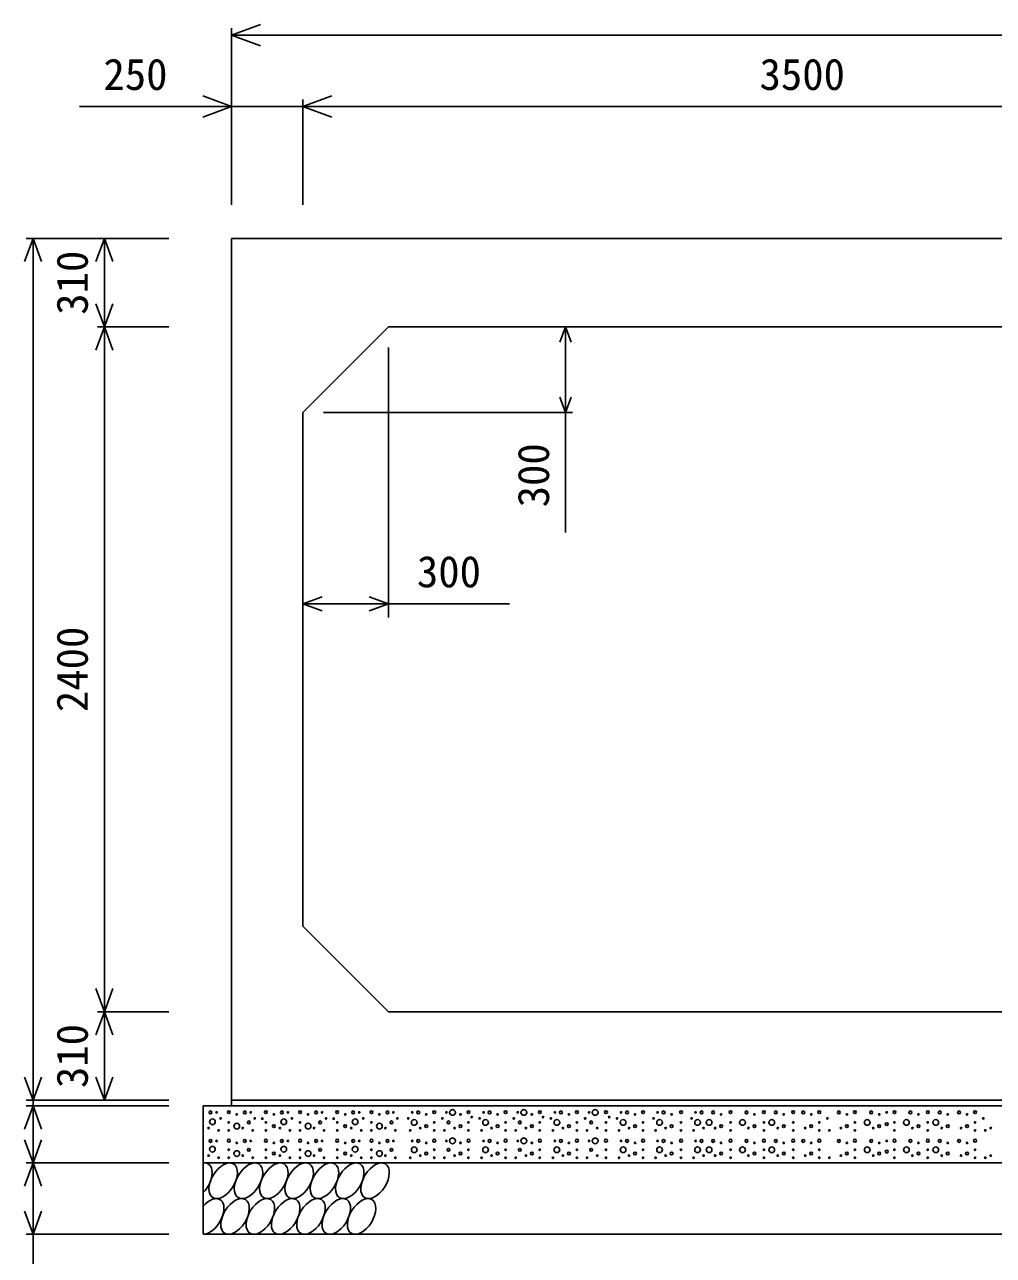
# Model space of a CAD drawing. Units: millimetres, scale not verified. Extents: x -100800 to 100800, y -35640 to 35640.
# Drawn here: x 82434 to 85829, y -21774 to -17460 of the extents above; entities that cross this region are included whole.
import ezdxf
from ezdxf.enums import TextEntityAlignment as Align

# ---------------------------------------------------------------- set-up
doc = ezdxf.new("R2010")
doc.units = ezdxf.units.MM
doc.header["$LTSCALE"] = 120
for name, color, linetype, lineweight in [('0-0_DIM', 7, 'Continuous', 25), ('0-2_HATCH', 6, 'Continuous', 25), ('0-5_OUTLINE', 3, 'Continuous', 25)]:
    doc.layers.add(name, color=color, linetype=linetype, lineweight=lineweight)
doc.styles.add('ＭＳ ゴシック', font='')
doc.styles.get('ＭＳ ゴシック').set_extended_font_data('MS Gothic')

msp = doc.modelspace()

# ---------------------------------------------------------------- linework, layer by layer
at = {"layer": '0-0_DIM'}
for p, q in [((83159.1, -17473.4), (83159.1, -18092)), ((83159.1, -17497.4), (87159.1, -17497.4)), ((83409.1, -17723.4), (83409.1, -18092)), ((82626.4, -17747.4), (83159.1, -17747.4)), ((82439, -18209.7), (82939.1, -18209.7)), ((82463, -18209.7), (82463, -21229.7)), ((82713, -18209.7), (82713, -18519.7)), ((82689, -18519.7), (82939.1, -18519.7)), ((82713, -20919.7), (82713, -18519.7)), ((84329.5, -18519.7), (84329.5, -18819.7)), ((83709.1, -18591.7), (83709.1, -19538.3)), ((83481.1, -18819.7), (84353.5, -18819.7)), ((84329.5, -19240.5), (84329.5, -18819.7)), ((83409.1, -19490.3), (83709.1, -19490.3)), ((84133.2, -19490.3), (83709.1, -19490.3)), ((82689, -20919.7), (82939.1, -20919.7)), ((82713, -20919.7), (82713, -21229.7)), ((82439, -21229.7), (82939.1, -21229.7)), ((82439, -21249.7), (82939.1, -21249.7)), ((82463, -21229.7), (82463, -21249.7)), ((82463, -21449.7), (82463, -21249.7)), ((82439, -21449.7), (82939.1, -21449.7)), ((82463, -21449.7), (82463, -21699.7)), ((82439, -21699.7), (82939.1, -21699.7)), ((82463, -22021.8), (82463, -21699.7))]:
    msp.add_line(p, q, dxfattribs=at)
for points in [[(83260.6, -17534.3), (83159.1, -17497.4), (83260.6, -17460.4)], [(83057.6, -17784.3), (83159.1, -17747.4), (83057.6, -17710.4)], [(83510.6, -17784.3), (83409.1, -17747.4), (83510.6, -17710.4)], [(83159.1, -17747.4), (83409.1, -17747.4), (86909.1, -17747.4), (87159.1, -17747.4)], [(82492.6, -18290.9), (82463, -18209.7), (82433.5, -18290.9)], [(82742.6, -18290.9), (82713, -18209.7), (82683.5, -18290.9)], [(82742.6, -18438.5), (82713, -18519.7), (82683.5, -18438.5)], [(82742.6, -18600.9), (82713, -18519.7), (82683.5, -18600.9)], [(84309.8, -18573.8), (84329.5, -18519.7), (84349.2, -18573.8)], [(84309.8, -18765.6), (84329.5, -18819.7), (84349.2, -18765.6)], [(83476.8, -19465.7), (83409.1, -19490.3), (83476.8, -19515)], [(83641.4, -19465.7), (83709.1, -19490.3), (83641.4, -19515)], [(82742.6, -20838.5), (82713, -20919.7), (82683.5, -20838.5)], [(82742.6, -21000.9), (82713, -20919.7), (82683.5, -21000.9)], [(82492.6, -21148.5), (82463, -21229.7), (82433.5, -21148.5)], [(82742.6, -21148.5), (82713, -21229.7), (82683.5, -21148.5)], [(82492.6, -21330.9), (82463, -21249.7), (82433.5, -21330.9)], [(82492.6, -21368.5), (82463, -21449.7), (82433.5, -21368.5)], [(82492.6, -21530.9), (82463, -21449.7), (82433.5, -21530.9)], [(82492.6, -21618.5), (82463, -21699.7), (82433.5, -21618.5)]]:
    msp.add_lwpolyline(points, dxfattribs=at)
at = {"layer": '0-2_HATCH'}
for centre, radius in [((83933.1, -21272.5), 10), ((84183.1, -21272.5), 10), ((84433.1, -21272.5), 10), ((83085.1, -21272.5), 5), ((83091.7, -21305.5), 10), ((83106.2, -21272.5), 2.5), ((83120.2, -21293.5), 2.5), ((83149.1, -21271.6), 5), ((83149.1, -21307.5), 2.5), ((83177.1, -21279.5), 2.5), ((83205.1, -21272.5), 5), ((83219.2, -21307.5), 5), ((83226.2, -21272.5), 2.5), ((83240.2, -21293.5), 2.5), ((83266.7, -21294.4), 2.5), ((83279.1, -21271.6), 5), ((83279.1, -21307.5), 2.5), ((83307.1, -21279.5), 2.5), ((83335.1, -21272.5), 5), ((83341.7, -21305.5), 10), ((83356.2, -21272.5), 2.5), ((83370.2, -21293.5), 2.5), ((83399.1, -21271.6), 5), ((83399.1, -21307.5), 2.5), ((83427.1, -21279.5), 2.5), ((83455.1, -21272.5), 5), ((83469.2, -21307.5), 5), ((83476.2, -21272.5), 2.5), ((83490.2, -21293.5), 2.5), ((83516.7, -21294.4), 2.5), ((83529.1, -21271.6), 5), ((83529.1, -21307.5), 2.5), ((83557.1, -21279.5), 2.5), ((83585.1, -21272.5), 5), ((83591.7, -21305.5), 10), ((83606.2, -21272.5), 2.5), ((83620.2, -21293.5), 2.5), ((83649.1, -21271.6), 5), ((83649.1, -21307.5), 2.5), ((83677.1, -21279.5), 2.5), ((83705.1, -21272.5), 5), ((83719.2, -21307.5), 5), ((83726.2, -21272.5), 2.5), ((83740.2, -21293.5), 2.5), ((83778, -21293.5), 2.5), ((83799, -21307.5), 10), ((83792, -21272.5), 2.5), ((83813.1, -21272.5), 5), ((83841.1, -21279.5), 2.5), ((83869.1, -21271.6), 5), ((83869.1, -21307.5), 2.5), ((83898, -21293.5), 2.5), ((83912, -21272.5), 2.5), ((83919, -21307.5), 5), ((83961.1, -21279.5), 2.5), ((83989.1, -21271.6), 5), ((83989.1, -21307.5), 2.5), ((84000.5, -21289.2), 2.5), ((84028, -21293.5), 2.5), ((84049, -21307.5), 10), ((84042, -21272.5), 2.5), ((84063.1, -21272.5), 5), ((84091.1, -21279.5), 2.5), ((84119.1, -21271.6), 5), ((84119.1, -21307.5), 2.5), ((84148, -21293.5), 2.5), ((84162, -21272.5), 2.5), ((84169, -21307.5), 5), ((84211.1, -21279.5), 2.5), ((84239.1, -21271.6), 5), ((84239.1, -21307.5), 2.5), ((84250.5, -21289.2), 2.5), ((84278, -21293.5), 2.5), ((84299, -21307.5), 10), ((84292, -21272.5), 2.5), ((84313.1, -21272.5), 5), ((84341.1, -21279.5), 2.5), ((84369.1, -21271.6), 5), ((84369.1, -21307.5), 2.5), ((84398, -21293.5), 2.5), ((84412, -21272.5), 2.5), ((84419, -21307.5), 5), ((84471, -21271.6), 5), ((84471, -21307.5), 2.5), ((84482.3, -21289.2), 2.5), ((84509.8, -21293.5), 2.5), ((84530.9, -21307.5), 10), ((84523.9, -21272.5), 2.5), ((84544.9, -21272.5), 5), ((84572.9, -21279.5), 2.5), ((84601, -21271.6), 5), ((84601, -21307.5), 2.5), ((84637.9, -21293.5), 2.5), ((84658.9, -21307.5), 10), ((84651.9, -21272.5), 2.5), ((84672.9, -21272.5), 5), ((84701, -21279.5), 2.5), ((84733.9, -21271.6), 5), ((84733.9, -21307.5), 2.5), ((84770.8, -21293.5), 2.5), ((84791.9, -21307.5), 10), ((84784.8, -21272.5), 2.5), ((84805.9, -21272.5), 5), ((84832.5, -21307.5), 10), ((84846.5, -21272.5), 5), ((84874.6, -21279.5), 2.5), ((84907.5, -21271.6), 5), ((84907.5, -21307.5), 2.5), ((84949.4, -21307.5), 10), ((84963.4, -21272.5), 5), ((84991.4, -21279.5), 2.5), ((85024.3, -21271.6), 5), ((85024.3, -21307.5), 2.5), ((85052.1, -21307.5), 10), ((85066.1, -21272.5), 5), ((85094.1, -21279.5), 2.5), ((85127, -21271.6), 5), ((85127, -21307.5), 2.5), ((85162.3, -21272.5), 5), ((85190.3, -21279.5), 2.5), ((85218.4, -21271.6), 5), ((85218.4, -21307.5), 2.5), ((85247.2, -21293.5), 2.5), ((85287.1, -21272.5), 5), ((85315.1, -21279.5), 2.5), ((85343.2, -21271.6), 5), ((85343.2, -21307.5), 2.5), ((85386.5, -21307.5), 10), ((85400.5, -21272.5), 5), ((85428.6, -21279.5), 2.5), ((85454.7, -21272.5), 2.5), ((85482, -21271.6), 5), ((85482, -21307.5), 2.5), ((85523.9, -21307.5), 10), ((85537.9, -21272.5), 5), ((85566, -21279.5), 2.5), ((85598.9, -21271.6), 5), ((85598.9, -21307.5), 2.5), ((85626.6, -21307.5), 10), ((85640.6, -21272.5), 5), ((85668.7, -21279.5), 2.5), ((85708.4, -21272.5), 5), ((85736.4, -21279.5), 2.5), ((85764.5, -21271.6), 5), ((85764.5, -21307.5), 2.5), ((85793.4, -21293.5), 2.5), ((83078.1, -21327.7), 2.5), ((83113.2, -21335.6), 2.5), ((83149.1, -21335.6), 2.5), ((83177.1, -21320.7), 10), ((83198.1, -21327.7), 2.5), ((83233.2, -21335.6), 2.5), ((83279.1, -21335.6), 2.5), ((83307.1, -21320.7), 5), ((83328.1, -21327.7), 2.5), ((83363.2, -21335.6), 2.5), ((83399.1, -21335.6), 2.5), ((83427.1, -21320.7), 10), ((83448.1, -21327.7), 2.5), ((83483.2, -21335.6), 2.5), ((83529.1, -21335.6), 2.5), ((83557.1, -21320.7), 5), ((83578.1, -21327.7), 2.5), ((83613.2, -21335.6), 2.5), ((83649.1, -21335.6), 2.5), ((83677.1, -21320.7), 10), ((83698.1, -21327.7), 2.5), ((83733.2, -21335.6), 2.5), ((83785, -21335.6), 2.5), ((83820.1, -21327.7), 2.5), ((83841.1, -21320.7), 5), ((83869.1, -21335.6), 2.5), ((83905, -21335.6), 2.5), ((83940.1, -21327.7), 2.5), ((83961.1, -21320.7), 5), ((83989.1, -21335.6), 2.5), ((84035, -21335.6), 2.5), ((84070.1, -21327.7), 2.5), ((84091.1, -21320.7), 5), ((84119.1, -21335.6), 2.5), ((84155, -21335.6), 2.5), ((84190.1, -21327.7), 2.5), ((84211.1, -21320.7), 5), ((84239.1, -21335.6), 2.5), ((84285, -21335.6), 2.5), ((84320.1, -21327.7), 2.5), ((84341.1, -21320.7), 5), ((84369.1, -21335.6), 2.5), ((84405, -21335.6), 2.5), ((84440.1, -21327.7), 2.5), ((84471, -21335.6), 2.5), ((84516.8, -21335.6), 2.5), ((84551.9, -21327.7), 2.5), ((84572.9, -21320.7), 5), ((84601, -21335.6), 2.5), ((84644.9, -21335.6), 2.5), ((84680, -21327.7), 2.5), ((84701, -21320.7), 5), ((84733.9, -21335.6), 2.5), ((84777.8, -21335.6), 2.5), ((84812.9, -21327.7), 2.5), ((84853.6, -21327.7), 2.5), ((84874.6, -21320.7), 5), ((84907.5, -21335.6), 2.5), ((84970.4, -21327.7), 2.5), ((84991.4, -21320.7), 5), ((85024.3, -21335.6), 2.5), ((85073.1, -21327.7), 2.5), ((85094.1, -21320.7), 5), ((85127, -21335.6), 2.5), ((85169.3, -21327.7), 2.5), ((85190.3, -21320.7), 5), ((85218.4, -21335.6), 2.5), ((85254.2, -21335.6), 2.5), ((85294.1, -21327.7), 2.5), ((85315.1, -21320.7), 5), ((85343.2, -21335.6), 2.5), ((85407.5, -21327.7), 2.5), ((85428.6, -21320.7), 5), ((85454.7, -21313.7), 5), ((85482, -21335.6), 2.5), ((85545, -21327.7), 2.5), ((85566, -21320.7), 5), ((85598.9, -21335.6), 2.5), ((85647.6, -21327.7), 2.5), ((85668.7, -21320.7), 5), ((85715.4, -21327.7), 2.5), ((85736.4, -21320.7), 5), ((85764.5, -21335.6), 2.5), ((85800.4, -21335.6), 2.5), ((85819.4, -21327.7), 2.5), ((83085.1, -21372.5), 5), ((83091.7, -21401.6), 10), ((83106.2, -21372.5), 2.5), ((83149.1, -21371.6), 5), ((83177.1, -21379.5), 2.5), ((83205.1, -21372.5), 5), ((83226.2, -21372.5), 2.5), ((83279.1, -21371.6), 5), ((83307.1, -21379.5), 2.5), ((83335.1, -21372.5), 5), ((83341.7, -21401.6), 10), ((83356.2, -21372.5), 2.5), ((83399.1, -21371.6), 5), ((83427.1, -21379.5), 2.5), ((83455.1, -21372.5), 5), ((83476.2, -21372.5), 2.5), ((83529.1, -21371.6), 5), ((83557.1, -21379.5), 2.5), ((83585.1, -21372.5), 5), ((83591.7, -21401.6), 10), ((83606.2, -21372.5), 2.5), ((83649.1, -21371.6), 5), ((83677.1, -21379.5), 2.5), ((83705.1, -21372.5), 5), ((83726.2, -21372.5), 2.5), ((83792, -21372.5), 2.5), ((83813.1, -21372.5), 5), ((83841.1, -21379.5), 2.5), ((83869.1, -21371.6), 5), ((83912, -21372.5), 2.5), ((83933.1, -21372.5), 10), ((83961.1, -21379.5), 2.5), ((83989.1, -21371.6), 5), ((84042, -21372.5), 2.5), ((84063.1, -21372.5), 5), ((84091.1, -21379.5), 2.5), ((84119.1, -21371.6), 5), ((84162, -21372.5), 2.5), ((84183.1, -21372.5), 10), ((84211.1, -21379.5), 2.5), ((84239.1, -21371.6), 5), ((84292, -21372.5), 2.5), ((84313.1, -21372.5), 5), ((84341.1, -21379.5), 2.5), ((84369.1, -21371.6), 5), ((84412, -21372.5), 2.5), ((84433.1, -21372.5), 10), ((84471, -21371.6), 5), ((84523.9, -21372.5), 2.5), ((84544.9, -21372.5), 5), ((84572.9, -21379.5), 2.5), ((84601, -21371.6), 5), ((84651.9, -21372.5), 2.5), ((84672.9, -21372.5), 5), ((84701, -21379.5), 2.5), ((84733.9, -21371.6), 5), ((84784.8, -21372.5), 2.5), ((84805.9, -21372.5), 5), ((84846.5, -21372.5), 5), ((84874.6, -21379.5), 2.5), ((84907.5, -21371.6), 5), ((84963.4, -21372.5), 5), ((84991.4, -21379.5), 2.5), ((85024.3, -21371.6), 5), ((85066.1, -21372.5), 5), ((85094.1, -21379.5), 2.5), ((85127, -21371.6), 5), ((85162.3, -21372.5), 5), ((85190.3, -21379.5), 2.5), ((85218.4, -21371.6), 5), ((85287.1, -21372.5), 5), ((85315.1, -21379.5), 2.5), ((85343.2, -21371.6), 5), ((85400.5, -21372.5), 5), ((85428.6, -21379.5), 2.5), ((85454.7, -21372.5), 2.5), ((85482, -21371.6), 5), ((85537.9, -21372.5), 5), ((85566, -21379.5), 2.5), ((85598.9, -21371.6), 5), ((85640.6, -21372.5), 5), ((85668.7, -21379.5), 2.5), ((85708.4, -21372.5), 5), ((85736.4, -21379.5), 2.5), ((85764.5, -21371.6), 5), ((83078.1, -21423.8), 2.5), ((83113.2, -21431.6), 2.5), ((83149.1, -21403.6), 2.5), ((83149.1, -21431.6), 2.5), ((83177.1, -21416.8), 10), ((83198.1, -21423.8), 2.5), ((83219.2, -21403.6), 5), ((83233.2, -21431.6), 2.5), ((83279.1, -21403.6), 2.5), ((83279.1, -21431.6), 2.5), ((83307.1, -21416.8), 5), ((83328.1, -21423.8), 2.5), ((83363.2, -21431.6), 2.5), ((83399.1, -21403.6), 2.5), ((83399.1, -21431.6), 2.5), ((83427.1, -21416.8), 10), ((83448.1, -21423.8), 2.5), ((83469.2, -21403.6), 5), ((83483.2, -21431.6), 2.5), ((83529.1, -21403.6), 2.5), ((83529.1, -21431.6), 2.5), ((83557.1, -21416.8), 5), ((83578.1, -21423.8), 2.5), ((83613.2, -21431.6), 2.5), ((83649.1, -21403.6), 2.5), ((83649.1, -21431.6), 2.5), ((83677.1, -21416.8), 10), ((83698.1, -21423.8), 2.5), ((83719.2, -21403.6), 5), ((83733.2, -21431.6), 2.5), ((83785, -21431.6), 2.5), ((83799, -21403.6), 10), ((83820.1, -21423.8), 2.5), ((83841.1, -21416.8), 5), ((83869.1, -21403.6), 2.5), ((83869.1, -21431.6), 2.5), ((83905, -21431.6), 2.5), ((83919, -21403.6), 5), ((83940.1, -21423.8), 2.5), ((83961.1, -21416.8), 5), ((83989.1, -21403.6), 2.5), ((83989.1, -21431.6), 2.5), ((84035, -21431.6), 2.5), ((84049, -21403.6), 10), ((84070.1, -21423.8), 2.5), ((84091.1, -21416.8), 5), ((84119.1, -21403.6), 2.5), ((84119.1, -21431.6), 2.5), ((84155, -21431.6), 2.5), ((84169, -21403.6), 5), ((84190.1, -21423.8), 2.5), ((84211.1, -21416.8), 5), ((84239.1, -21403.6), 2.5), ((84239.1, -21431.6), 2.5), ((84285, -21431.6), 2.5), ((84299, -21403.6), 10), ((84320.1, -21423.8), 2.5), ((84341.1, -21416.8), 5), ((84369.1, -21403.6), 2.5), ((84369.1, -21431.6), 2.5), ((84405, -21431.6), 2.5), ((84419, -21403.6), 5), ((84440.1, -21423.8), 2.5), ((84471, -21403.6), 2.5), ((84471, -21431.6), 2.5), ((84516.8, -21431.6), 2.5), ((84530.9, -21403.6), 10), ((84551.9, -21423.8), 2.5), ((84572.9, -21416.8), 5), ((84601, -21403.6), 2.5), ((84601, -21431.6), 2.5), ((84644.9, -21431.6), 2.5), ((84658.9, -21403.6), 10), ((84680, -21423.8), 2.5), ((84701, -21416.8), 5), ((84733.9, -21403.6), 2.5), ((84733.9, -21431.6), 2.5), ((84777.8, -21431.6), 2.5), ((84791.9, -21403.6), 10), ((84812.9, -21423.8), 2.5), ((84832.5, -21403.6), 10), ((84853.6, -21423.8), 2.5), ((84874.6, -21416.8), 5), ((84907.5, -21403.6), 2.5), ((84907.5, -21431.6), 2.5), ((84949.4, -21403.6), 10), ((84970.4, -21423.8), 2.5), ((84991.4, -21416.8), 5), ((85024.3, -21403.6), 2.5), ((85024.3, -21431.6), 2.5), ((85052.1, -21403.6), 10), ((85073.1, -21423.8), 2.5), ((85094.1, -21416.8), 5), ((85127, -21403.6), 2.5), ((85127, -21431.6), 2.5), ((85169.3, -21423.8), 2.5), ((85190.3, -21416.8), 5), ((85218.4, -21403.6), 2.5), ((85218.4, -21431.6), 2.5), ((85254.2, -21431.6), 2.5), ((85294.1, -21423.8), 2.5), ((85315.1, -21416.8), 5), ((85343.2, -21403.6), 2.5), ((85343.2, -21431.6), 2.5), ((85386.5, -21403.6), 10), ((85407.5, -21423.8), 2.5), ((85428.6, -21416.8), 5), ((85454.7, -21409.8), 5), ((85482, -21403.6), 2.5), ((85482, -21431.6), 2.5), ((85523.9, -21403.6), 10), ((85545, -21423.8), 2.5), ((85566, -21416.8), 5), ((85598.9, -21403.6), 2.5), ((85598.9, -21431.6), 2.5), ((85626.6, -21403.6), 10), ((85647.6, -21423.8), 2.5), ((85668.7, -21416.8), 5), ((85715.4, -21423.8), 2.5), ((85736.4, -21416.8), 5), ((85764.5, -21403.6), 2.5), ((85764.5, -21431.6), 2.5), ((85800.4, -21431.6), 2.5), ((85819.4, -21423.8), 2.5)]:
    msp.add_circle(centre, radius, dxfattribs=at)
for centre, start_param, end_param in [((83040.8, -21512.2), 4.335544, 6.724593), ((83082.3, -21637.2), 3.496422, 7.58605)]:
    msp.add_ellipse(centre, major_axis=(36.4, 58.9), ratio=0.5792, start_param=start_param, end_param=end_param, dxfattribs=at)
for centre in [(83129.5, -21512.2), (83218.2, -21512.2), (83306.9, -21512.2), (83395.6, -21512.2), (83484.3, -21512.2), (83573, -21512.2), (83661.6, -21512.2), (83171, -21637.2), (83259.7, -21637.2), (83348.4, -21637.2), (83437.1, -21637.2), (83525.8, -21637.2), (83614.5, -21637.2)]:
    msp.add_ellipse(centre, major_axis=(36.4, 58.9), ratio=0.5792, dxfattribs=at)
at = {"layer": '0-5_OUTLINE'}
for p, q in [((83159.1, -21249.7), (83159.1, -18209.7)), ((83709.1, -18519.7), (83409.1, -18819.7)), ((83709.1, -18519.7), (86609.1, -18519.7)), ((83409.1, -20619.7), (83409.1, -18819.7)), ((83409.1, -20619.7), (83709.1, -20919.7)), ((86609.1, -20919.7), (83709.1, -20919.7)), ((83059.1, -21249.7), (83059.1, -21699.7)), ((83059.1, -21249.7), (87259.1, -21249.7)), ((87159.1, -21229.7), (83159.1, -21229.7)), ((83059.1, -21449.7), (87259.1, -21449.7)), ((83059.1, -21699.7), (87259.1, -21699.7))]:
    msp.add_line(p, q, dxfattribs=at)
msp.add_lwpolyline([(83159.1, -18209.7), (87159.1, -18209.7), (87159.1, -21249.7)], dxfattribs=at)

# ---------------------------------------------------------------- texts
at = {"layer": '0-0_DIM', "style": 'ＭＳ ゴシック'}
for s, p in [('250', (82709.8, -17722.4)), ('3500', (85009.1, -17722.4)), ('300', (83808.3, -19465.3))]:
    msp.add_text(s, height=110, dxfattribs=at).set_placement(p, align=Align.BOTTOM_LEFT)
for s, p in [('310', (82688, -18477.2)), ('300', (84304.5, -19152)), ('2400', (82688, -19869.7)), ('310', (82688, -21187.2))]:
    msp.add_text(s, height=110, rotation=90, dxfattribs=at).set_placement(p, align=Align.BOTTOM_LEFT)

doc.saveas('drawing.dxf')
